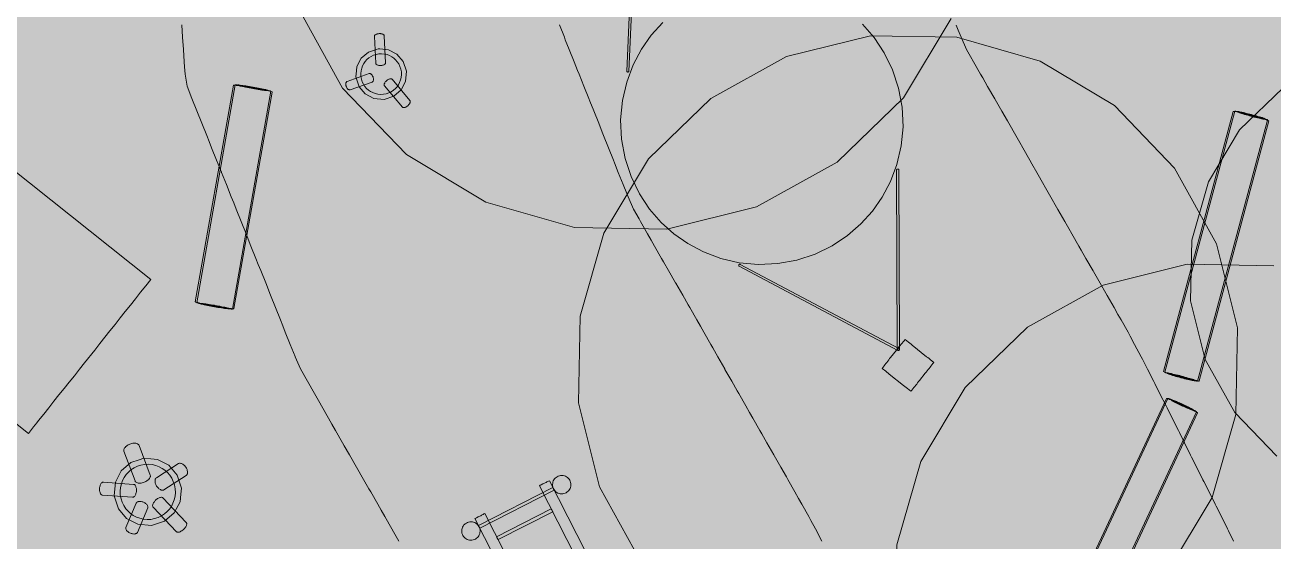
# Model space of a CAD drawing. Header units: millimetres. Extents: x -146962 to 322503, y -183624 to 284367.
# Drawn here: x 101095 to 111258, y 36400 to 40599 of the extents above; entities that cross this region are included whole.
import ezdxf

# ---------------------------------------------------------------- set-up
doc = ezdxf.new("R2010")
doc.units = ezdxf.units.MM
doc.layers.add('06_部屋の色', color=8, linetype='Continuous', lineweight=0)
doc.layers.add('30_敷地・外構', color=8, linetype='Continuous', lineweight=9)

msp = doc.modelspace()

# ---------------------------------------------------------------- hatches: boundary and pattern name
at = {"layer": '06_部屋の色', "true_color": 0xdde9cf}
msp.add_hatch(color=8, dxfattribs=at).paths.add_polyline_path([(83510, 29401), (83510, 31671), (83754, 32065), (83999, 32458), (84245, 32851), (84492, 33243), (84739, 33635), (84988, 34026), (85238, 34416), (85488, 34806), (85740, 35195), (85992, 35584), (86246, 35972), (86500, 36359), (86756, 36746), (87012, 37132), (87269, 37518), (87527, 37902), (87786, 38287), (88046, 38670), (88307, 39053), (88569, 39435), (88832, 39817), (89096, 40198), (89360, 40579), (89626, 40958), (89893, 41337), (90160, 41716), (90428, 42094), (90698, 42471), (90968, 42847), (91239, 43223), (91511, 43598), (91784, 43973), (92058, 44347), (92333, 44720), (92608, 45092), (92885, 45464), (93163, 45835), (93441, 46206), (93720, 46575), (94001, 46944), (94282, 47313), (94564, 47681), (94847, 48048), (95130, 48414), (95415, 48780), (95701, 49145), (95987, 49509), (96275, 49872), (96563, 50235), (96852, 50597), (97142, 50959), (97433, 51320), (97725, 51680), (98017, 52039), (98311, 52398), (98605, 52755), (98901, 53113), (99197, 53469), (99494, 53825), (99792, 54180), (100090, 54534), (100390, 54888), (100690, 55240), (100992, 55592), (101294, 55944), (101597, 56294), (101901, 56644), (102206, 56993), (102511, 57342), (102818, 57689), (103125, 58036), (103433, 58382), (103742, 58728), (104052, 59072), (104363, 59416), (104674, 59759), (104986, 60102), (105300, 60443), (105614, 60784), (105929, 61124), (106244, 61463), (106561, 61802), (106878, 62140), (107196, 62477), (107515, 62813), (107835, 63148), (108155, 63483), (108477, 63817), (108799, 64150), (109122, 64482), (109446, 64813), (109771, 65144), (110096, 65474), (110422, 65803), (110749, 66131), (111077, 66459), (111406, 66786), (111735, 67112), (112066, 67437), (112397, 67761), (112729, 68084), (113061, 68407), (113395, 68729), (113729, 69050), (114064, 69370), (114400, 69690), (114736, 70008), (115073, 70326), (115411, 70643), (115750, 70959), (116090, 71274), (116430, 71589), (116771, 71902), (117113, 72215), (117456, 72527), (117800, 72838), (118597, 72838), (118594, 29399)])
at = {"layer": '30_敷地・外構', "true_color": 0xcfe0b8}
for points in [[(104282, 44115), (104940, 44479), (105669, 44661), (106421, 44648), (107144, 44441), (107788, 44054), (108310, 43513), (108675, 42855), (108857, 42126), (108844, 41374), (108636, 40651), (108249, 40007), (107708, 39484), (107051, 39120), (106321, 38938), (105569, 38951), (104847, 39158), (104202, 39546), (103680, 40086), (103316, 40744), (103134, 41474), (103147, 42225), (103354, 42948), (103741, 43592)], [(105809, 38906), (106172, 39510), (106679, 40000), (107295, 40342), (107979, 40512), (108684, 40500), (109362, 40306), (109966, 39943), (110455, 39435), (110797, 38819), (110968, 38135), (110955, 37430), (110761, 36753), (110398, 36149), (109891, 35659), (109274, 35317), (108591, 35147), (107886, 35159), (107208, 35353), (106604, 35716), (106115, 36223), (105773, 36840), (105602, 37524), (105615, 38229)], [(110732, 39323), (110986, 39746), (111341, 40089), (111772, 40328), (112251, 40447), (112744, 40438), (113219, 40302), (113642, 40048), (113984, 39693), (114223, 39262), (114343, 38783), (114334, 38290), (114198, 37816), (113944, 37393), (113589, 37050), (113158, 36811), (112679, 36691), (112186, 36700), (111711, 36836), (111288, 37090), (110946, 37445), (110706, 37877), (110587, 38355), (110596, 38849)], [(100120, 38585), (100161, 38637), (100203, 38689), (100244, 38741), (100286, 38794), (100452, 39002), (100493, 39054), (100535, 39107), (100576, 39159), (100618, 39211), (100742, 39367), (100784, 39420), (100805, 39446), (100867, 39524), (100919, 39482), (100971, 39441), (102119, 38528), (102078, 38476), (102036, 38424), (101995, 38371), (101953, 38319), (101912, 38267), (101870, 38215), (101829, 38163), (101787, 38111), (101746, 38058), (101704, 38006), (101663, 37954), (101580, 37850), (101538, 37798), (101497, 37745), (101455, 37693), (101414, 37641), (101372, 37589), (101331, 37537), (101289, 37484), (101248, 37432), (101206, 37380), (101192, 37363), (101165, 37328), (101123, 37276), (99975, 38189), (99923, 38230), (99871, 38272), (99933, 38350), (99954, 38376), (99995, 38428)], [(109875, 38481), (110559, 38652), (111264, 38640), (111941, 38445), (112546, 38082), (113035, 37575), (113377, 36959), (113547, 36275), (113535, 35570), (113341, 34893), (112978, 34289), (112471, 33799), (111854, 33457), (111170, 33287), (110466, 33299), (109788, 33493), (109184, 33856), (108694, 34363), (108353, 34980), (108182, 35664), (108194, 36368), (108389, 37046), (108752, 37650), (109259, 38140)], [(108129, 37874), (108136, 37884), (108144, 37893), (108191, 37952), (108199, 37962), (108206, 37972), (108214, 37982), (108222, 37991), (108230, 38001), (108238, 38011), (108245, 38021), (108253, 38030), (108261, 38040), (108290, 38017), (108300, 38009), (108310, 38001), (108320, 37994), (108437, 37900), (108447, 37892), (108457, 37885), (108466, 37877), (108496, 37853), (108488, 37844), (108480, 37834), (108472, 37824), (108465, 37814), (108457, 37805), (108449, 37795), (108441, 37785), (108433, 37775), (108426, 37765), (108379, 37707), (108371, 37697), (108363, 37687), (108356, 37677), (108348, 37668), (108340, 37658), (108332, 37648), (108325, 37638), (108317, 37628), (108309, 37619), (108280, 37642), (108270, 37650), (108260, 37658), (108250, 37665), (108133, 37759), (108123, 37767), (108113, 37774), (108104, 37782), (108074, 37805), (108082, 37815), (108090, 37825), (108098, 37835), (108105, 37845), (108113, 37854), (108121, 37864)]]:
    msp.add_hatch(color=8, dxfattribs=at).paths.add_polyline_path(points)

# ---------------------------------------------------------------- linework, layer by layer
at = {"layer": '30_敷地・外構'}
for points in [[(106003, 40216), (106002, 40217), (106001, 40217), (106000, 40217), (105999, 40218), (105998, 40218), (105997, 40219), (105996, 40220), (105996, 40221), (105995, 40221), (105995, 40222), (105995, 40223), (106058, 41669)], [(106076, 41668), (106013, 40222), (106013, 40221), (106013, 40221), (106012, 40220), (106012, 40219), (106011, 40218), (106010, 40218), (106009, 40217), (106008, 40217), (106007, 40217), (106006, 40216), (106005, 40216), (106004, 40216), (106003, 40216)], [(108636, 40651), (108249, 40007), (107708, 39484), (107051, 39120), (106321, 38938), (105569, 38951), (104847, 39158), (104202, 39546), (103680, 40086), (103316, 40744)], [(104138, 36400), (104095, 36475), (104081, 36500), (104024, 36600), (103995, 36650), (103967, 36700), (103910, 36800), (103895, 36825), (103852, 36900), (103795, 37000), (103795, 37000), (103738, 37100), (103695, 37175), (103681, 37200), (103624, 37300), (103595, 37350), (103567, 37400), (103510, 37500), (103495, 37525), (103452, 37600), (103395, 37700), (103395, 37700), (103338, 37800), (103295, 37900), (103295, 37901), (103255, 38000), (103215, 38100), (103195, 38151), (103175, 38200), (103135, 38300), (103095, 38400), (103095, 38401), (103055, 38500), (103015, 38600), (102995, 38651), (102975, 38700), (102935, 38800), (102895, 38900), (102895, 38901), (102855, 39000), (102815, 39100), (102795, 39151), (102775, 39200), (102735, 39300), (102695, 39400), (102695, 39401), (102655, 39500), (102615, 39600), (102595, 39651), (102575, 39700), (102535, 39800), (102495, 39900), (102495, 39901), (102455, 40000), (102415, 40100), (102399, 40200), (102395, 40258), (102392, 40300), (102386, 40400), (102379, 40500), (102372, 40600)], [(107583, 36400), (107531, 36500), (107495, 36568), (107478, 36600), (107422, 36700), (107395, 36747), (107365, 36800), (107308, 36900), (107295, 36922), (107250, 37000), (107195, 37097), (107193, 37100), (107136, 37200), (107095, 37272), (107079, 37300), (107022, 37400), (106995, 37447), (106965, 37500), (106908, 37600), (106895, 37622), (106851, 37700), (106795, 37797), (106793, 37800), (106736, 37900), (106695, 37972), (106679, 38000), (106622, 38100), (106595, 38147), (106565, 38200), (106508, 38300), (106495, 38322), (106451, 38400), (106395, 38497), (106393, 38500), (106336, 38600), (106295, 38672), (106279, 38700), (106222, 38800), (106195, 38847), (106165, 38900), (106108, 39000), (106095, 39022), (106051, 39100), (106006, 39200), (105995, 39228), (105966, 39300), (105926, 39400), (105895, 39478), (105886, 39500), (105846, 39600), (105807, 39700), (105795, 39728), (105767, 39800), (105727, 39900), (105695, 39978), (105687, 40000), (105647, 40100), (105607, 40200), (105595, 40228), (105567, 40300), (105527, 40400), (105495, 40478), (105487, 40500), (105447, 40600)], [(107914, 40607), (108009, 40498), (108092, 40373), (108160, 40234), (108209, 40085), (108238, 39930), (108245, 39771), (108230, 39615), (108195, 39465), (108143, 39325), (108075, 39197), (107995, 39084), (107902, 38981), (107793, 38886), (107668, 38803), (107530, 38735), (107381, 38686), (107225, 38657), (107067, 38650), (106911, 38664), (106761, 38699), (106620, 38752), (106493, 38820), (106379, 38900), (106276, 38992), (106181, 39101), (106098, 39226), (106030, 39365), (105981, 39514), (105952, 39669), (105945, 39828), (105960, 39984), (105995, 40134), (106048, 40274), (106115, 40402)], [(106115, 40402), (106195, 40515), (106288, 40619)], [(110937, 36399), (110895, 36483), (110887, 36499), (110837, 36599), (110795, 36683), (110787, 36699), (110737, 36799), (110695, 36883), (110687, 36899), (110637, 36999), (110595, 37083), (110587, 37099), (110537, 37199), (110495, 37283), (110487, 37299), (110437, 37399), (110395, 37483), (110387, 37499), (110337, 37599), (110295, 37683), (110287, 37699), (110236, 37799), (110195, 37880), (110185, 37899), (110131, 37999), (110095, 38066), (110077, 38099), (110020, 38199), (109995, 38243), (109963, 38299), (109906, 38399), (109895, 38418), (109849, 38499), (109795, 38593), (109792, 38599), (109734, 38699), (109695, 38768), (109677, 38799), (109620, 38899), (109595, 38943), (109563, 38999), (109506, 39099), (109495, 39118), (109449, 39199), (109395, 39293), (109392, 39299), (109334, 39399), (109295, 39468), (109277, 39499), (109220, 39599), (109195, 39643), (109163, 39699), (109106, 39799), (109095, 39818), (109049, 39899), (108995, 39993), (108992, 39999), (108934, 40099), (108895, 40168), (108877, 40199), (108820, 40299), (108795, 40343), (108763, 40399), (108718, 40499), (108695, 40556), (108678, 40599)], [(103997, 40269), (103992, 40269), (103987, 40269), (103982, 40269), (103977, 40270), (103972, 40271), (103967, 40272), (103963, 40274), (103959, 40276), (103956, 40278), (103954, 40280), (103952, 40283), (103951, 40285), (103951, 40288), (103940, 40506), (103940, 40509), (103941, 40511), (103942, 40514), (103944, 40517), (103947, 40519), (103951, 40521), (103955, 40523), (103960, 40525), (103964, 40527), (103969, 40528), (103974, 40528), (103979, 40529), (103984, 40529), (103989, 40529), (103994, 40528), (103999, 40527), (104003, 40526), (104008, 40524), (104011, 40522), (104015, 40520), (104017, 40518), (104019, 40515), (104020, 40513), (104020, 40510), (104031, 40292), (104031, 40289), (104030, 40286), (104028, 40284), (104026, 40281), (104023, 40279), (104020, 40276), (104016, 40274), (104011, 40273), (104006, 40271), (104001, 40270), (103997, 40269)], [(105809, 38906), (106172, 39510), (106679, 40000), (107295, 40342), (107979, 40512), (108684, 40500), (109362, 40306), (109966, 39943), (110455, 39435), (110797, 38819), (110968, 38135), (110955, 37430), (110761, 36753), (110398, 36149)], [(103833, 40329), (103892, 40379), (103957, 40401), (103972, 40405), (103985, 40404), (104055, 40398), (104124, 40362), (104175, 40303), (104201, 40223), (104193, 40140), (104193, 40140), (104193, 40140), (104157, 40071), (104098, 40020), (104019, 39994), (103935, 40002), (103866, 40038), (103816, 40097), (103789, 40176), (103794, 40226), (103797, 40260), (103833, 40329)], [(103854, 40286), (103865, 40303), (103879, 40318), (103895, 40331), (103913, 40343), (103932, 40353), (103954, 40360), (103976, 40364), (103999, 40365), (104022, 40363), (104043, 40358), (104063, 40351), (104082, 40341), (104098, 40329), (104113, 40316), (104127, 40300), (104139, 40282), (104148, 40262), (104155, 40241), (104160, 40218), (104161, 40196), (104159, 40173), (104154, 40152), (104146, 40131), (104136, 40113), (104125, 40097), (104111, 40082), (104096, 40068), (104078, 40056), (104058, 40046), (104036, 40039), (104014, 40035), (103991, 40034), (103969, 40036), (103947, 40041), (103927, 40049), (103908, 40059), (103892, 40070), (103877, 40083), (103863, 40099), (103852, 40117), (103842, 40137), (103835, 40159), (103831, 40181), (103830, 40204), (103832, 40226), (103837, 40248), (103844, 40268), (103854, 40286)], [(103710, 40103), (103709, 40108), (103708, 40112), (103707, 40117), (103707, 40121), (103708, 40125), (103709, 40129), (103710, 40132), (103712, 40135), (103713, 40137), (103715, 40139), (103718, 40140), (103898, 40204), (103900, 40205), (103903, 40205), (103906, 40204), (103909, 40203), (103912, 40201), (103915, 40199), (103918, 40196), (103921, 40192), (103923, 40188), (103925, 40184), (103927, 40180), (103929, 40176), (103930, 40172), (103931, 40168), (103932, 40163), (103933, 40159), (103933, 40154), (103932, 40150), (103931, 40146), (103930, 40143), (103928, 40140), (103927, 40138), (103925, 40136), (103922, 40135), (103742, 40071), (103740, 40071), (103737, 40071), (103734, 40071), (103731, 40073), (103728, 40074), (103725, 40077), (103722, 40080), (103719, 40083), (103717, 40087), (103715, 40091), (103713, 40095), (103711, 40099), (103710, 40103)], [(104020, 40116), (104020, 40119), (104022, 40123), (104024, 40127), (104026, 40132), (104029, 40136), (104033, 40139), (104036, 40143), (104040, 40146), (104044, 40149), (104048, 40152), (104052, 40155), (104057, 40157), (104061, 40159), (104066, 40160), (104070, 40161), (104074, 40161), (104077, 40161), (104080, 40160), (104082, 40159), (104084, 40157), (104230, 39984), (104231, 39981), (104232, 39979), (104232, 39976), (104232, 39973), (104231, 39969), (104230, 39965), (104228, 39961), (104225, 39957), (104222, 39953), (104219, 39949), (104215, 39945), (104212, 39942), (104208, 39939), (104204, 39936), (104200, 39933), (104195, 39931), (104190, 39929), (104186, 39928), (104182, 39927), (104178, 39927), (104175, 39928), (104172, 39928), (104170, 39930), (104168, 39931), (104022, 40105), (104021, 40107), (104020, 40109), (104019, 40112), (104020, 40116)], [(102814, 40108), (102825, 40107), (102840, 40105), (102856, 40102), (102874, 40100), (102893, 40097), (102913, 40093), (102932, 40090), (102951, 40087), (102970, 40083), (102990, 40080), (103009, 40076), (103028, 40072), (103046, 40069), (103063, 40065), (103077, 40062), (103088, 40060), (103097, 40057), (103104, 40056), (103107, 40054), (103108, 40053), (102797, 38291), (102796, 38290), (102792, 38290), (102786, 38290), (102777, 38291), (102765, 38293), (102750, 38295), (102734, 38297), (102716, 38300), (102697, 38303), (102677, 38306), (102658, 38310), (102639, 38313), (102620, 38316), (102600, 38320), (102581, 38323), (102562, 38327), (102544, 38331), (102527, 38334), (102513, 38337), (102502, 38340), (102493, 38342), (102487, 38344), (102483, 38345), (102482, 38346), (102793, 40109), (102794, 40109), (102798, 40109), (102804, 40109), (102814, 40108)], [(102825, 40111), (102836, 40110), (102849, 40108), (102865, 40106), (102881, 40103), (102899, 40100), (102917, 40097), (102935, 40094), (102952, 40091), (102970, 40088), (102988, 40085), (103006, 40081), (103023, 40078), (103040, 40075), (103054, 40072), (103068, 40069), (103078, 40066), (103086, 40064), (103092, 40063), (103095, 40061), (103096, 40061), (102784, 38288), (102782, 38287), (102779, 38287), (102773, 38288), (102765, 38289), (102754, 38290), (102741, 38292), (102725, 38294), (102709, 38297), (102691, 38299), (102673, 38302), (102655, 38305), (102638, 38308), (102620, 38311), (102602, 38315), (102584, 38318), (102567, 38322), (102551, 38325), (102536, 38328), (102523, 38331), (102512, 38333), (102504, 38335), (102498, 38337), (102495, 38338), (102494, 38339), (102806, 40112), (102808, 40112), (102811, 40112), (102817, 40112), (102825, 40111)], [(102848, 40110), (102857, 40108), (102868, 40107), (102880, 40105), (102894, 40103), (102908, 40101), (102923, 40098), (102938, 40096), (102953, 40093), (102967, 40091), (102982, 40088), (102997, 40085), (103011, 40082), (103025, 40080), (103037, 40077), (103048, 40075), (103057, 40073), (103063, 40071), (103068, 40070), (103071, 40069), (103072, 40068), (103071, 40065), (103070, 40065), (103067, 40065), (103062, 40065), (103055, 40066), (103046, 40067), (103035, 40068), (103023, 40070), (103009, 40072), (102995, 40074), (102980, 40077), (102965, 40079), (102951, 40082), (102936, 40084), (102921, 40087), (102907, 40090), (102892, 40093), (102879, 40095), (102866, 40098), (102855, 40100), (102847, 40102), (102840, 40104), (102835, 40106), (102832, 40107), (102832, 40107), (102832, 40110), (102833, 40111), (102836, 40111), (102841, 40110), (102848, 40110)], [(102848, 40106), (102848, 40106), (102851, 40105), (102859, 40103), (102869, 40101), (102881, 40098), (102895, 40095), (102909, 40093), (102923, 40090), (102937, 40087), (102951, 40085), (102965, 40083), (102979, 40080), (102994, 40078), (103008, 40076), (103021, 40073), (103033, 40072), (103044, 40070), (103053, 40069), (103055, 40069), (103055, 40070), (103053, 40070), (103044, 40072), (103034, 40075), (103022, 40077), (103009, 40080), (102995, 40082), (102980, 40085), (102966, 40088), (102952, 40090), (102938, 40093), (102924, 40095), (102909, 40097), (102895, 40100), (102882, 40102), (102870, 40103), (102859, 40105), (102851, 40106), (102848, 40106)], [(102880, 40103), (102884, 40102), (102890, 40102), (102897, 40101), (102905, 40100), (102914, 40098), (102924, 40097), (102933, 40095), (102943, 40093), (102952, 40092), (102962, 40090), (102971, 40088), (102981, 40087), (102990, 40085), (102999, 40083), (103007, 40081), (103014, 40080), (103020, 40078), (103025, 40077), (103028, 40076), (103029, 40076), (103029, 40075), (103029, 40072), (103027, 40072), (103024, 40072), (103019, 40073), (103013, 40073), (103006, 40074), (102998, 40076), (102989, 40077), (102980, 40078), (102970, 40080), (102960, 40082), (102951, 40083), (102941, 40085), (102932, 40087), (102922, 40089), (102913, 40090), (102904, 40092), (102896, 40094), (102889, 40095), (102883, 40097), (102879, 40098), (102876, 40099), (102874, 40099), (102874, 40102), (102875, 40103), (102876, 40103), (102880, 40103)], [(102901, 40097), (102901, 40096), (102907, 40095), (102915, 40093), (102924, 40091), (102933, 40090), (102943, 40088), (102951, 40086), (102960, 40085), (102969, 40083), (102979, 40082), (102988, 40080), (102996, 40079), (103002, 40078), (103002, 40079), (102996, 40080), (102988, 40082), (102979, 40084), (102970, 40085), (102961, 40087), (102952, 40089), (102943, 40090), (102934, 40092), (102925, 40093), (102916, 40095), (102907, 40096), (102901, 40097)], [(102912, 40097), (102916, 40096), (102920, 40096), (102924, 40095), (102930, 40094), (102935, 40094), (102941, 40093), (102947, 40092), (102952, 40091), (102958, 40090), (102963, 40089), (102969, 40088), (102975, 40086), (102980, 40085), (102984, 40084), (102989, 40084), (102992, 40083), (102995, 40082), (102996, 40082), (102997, 40081), (102997, 40081), (102997, 40078), (102996, 40078), (102994, 40078), (102991, 40078), (102988, 40079), (102984, 40079), (102979, 40080), (102973, 40081), (102968, 40082), (102962, 40083), (102957, 40084), (102951, 40084), (102946, 40085), (102940, 40086), (102934, 40088), (102929, 40089), (102924, 40090), (102919, 40091), (102915, 40092), (102911, 40092), (102909, 40093), (102907, 40094), (102906, 40094), (102906, 40094), (102906, 40097), (102908, 40097), (102909, 40097), (102912, 40097)], [(110732, 39323), (110986, 39746), (111341, 40089)], [(110938, 39896), (110944, 39896), (110953, 39894), (110964, 39892), (110977, 39889), (110992, 39886), (111009, 39882), (111027, 39878), (111045, 39873), (111063, 39868), (111080, 39864), (111098, 39859), (111116, 39854), (111133, 39849), (111151, 39844), (111167, 39839), (111182, 39834), (111195, 39830), (111206, 39826), (111214, 39823), (111219, 39821), (111223, 39819), (111223, 39818), (110656, 37703), (110655, 37702), (110652, 37702), (110646, 37703), (110637, 37705), (110626, 37707), (110613, 37709), (110597, 37713), (110581, 37717), (110563, 37721), (110545, 37726), (110527, 37730), (110510, 37735), (110492, 37740), (110474, 37745), (110457, 37750), (110439, 37755), (110423, 37760), (110408, 37764), (110395, 37769), (110384, 37772), (110376, 37775), (110371, 37778), (110367, 37779), (110367, 37780), (110934, 39896), (110935, 39896), (110938, 39896)], [(110964, 39896), (110974, 39894), (110987, 39891), (111001, 39888), (111016, 39885), (111032, 39881), (111049, 39877), (111065, 39872), (111081, 39868), (111097, 39864), (111114, 39859), (111130, 39854), (111146, 39850), (111161, 39845), (111175, 39841), (111187, 39837), (111197, 39834), (111204, 39831), (111209, 39829), (111212, 39827), (111213, 39826), (110644, 37701), (110642, 37701), (110639, 37701), (110634, 37701), (110626, 37703), (110616, 37705), (110603, 37707), (110589, 37710), (110574, 37714), (110558, 37718), (110541, 37722), (110525, 37726), (110509, 37731), (110493, 37735), (110476, 37740), (110460, 37744), (110444, 37749), (110429, 37753), (110415, 37758), (110403, 37762), (110393, 37765), (110386, 37768), (110381, 37770), (110378, 37772), (110377, 37773), (110946, 39898), (110948, 39898), (110951, 39898), (110956, 39897), (110964, 39896)], [(110976, 39894), (110980, 39894), (110987, 39893), (110995, 39891), (111005, 39889), (111016, 39886), (111029, 39883), (111042, 39880), (111055, 39877), (111069, 39873), (111082, 39870), (111095, 39866), (111108, 39862), (111122, 39859), (111135, 39855), (111147, 39851), (111158, 39848), (111168, 39845), (111176, 39842), (111182, 39840), (111186, 39838), (111188, 39836), (111189, 39836), (111188, 39833), (111187, 39832), (111185, 39832), (111180, 39833), (111174, 39834), (111165, 39836), (111155, 39838), (111144, 39840), (111132, 39843), (111118, 39846), (111105, 39850), (111091, 39853), (111078, 39857), (111065, 39860), (111052, 39864), (111039, 39868), (111026, 39872), (111013, 39875), (111002, 39879), (110993, 39882), (110985, 39885), (110979, 39887), (110974, 39889), (110972, 39890), (110971, 39891), (110972, 39894), (110973, 39894), (110976, 39894)], [(110982, 39890), (110982, 39889), (110989, 39887), (110996, 39884), (111006, 39881), (111016, 39878), (111028, 39874), (111041, 39871), (111054, 39867), (111067, 39863), (111079, 39860), (111092, 39857), (111105, 39853), (111118, 39850), (111131, 39847), (111143, 39844), (111154, 39842), (111163, 39839), (111171, 39838), (111178, 39837), (111178, 39837), (111172, 39840), (111164, 39842), (111155, 39845), (111144, 39849), (111132, 39852), (111119, 39856), (111107, 39860), (111094, 39863), (111081, 39867), (111068, 39870), (111056, 39873), (111042, 39877), (111030, 39880), (111018, 39883), (111007, 39885), (110997, 39887), (110989, 39889), (110982, 39890)], [(111017, 39884), (111023, 39882), (111029, 39881), (111037, 39879), (111045, 39877), (111054, 39875), (111064, 39873), (111073, 39870), (111081, 39868), (111090, 39866), (111099, 39863), (111108, 39861), (111117, 39858), (111125, 39856), (111133, 39853), (111140, 39851), (111145, 39849), (111149, 39848), (111152, 39847), (111153, 39846), (111153, 39845), (111152, 39842), (111151, 39842), (111148, 39842), (111143, 39843), (111138, 39844), (111131, 39846), (111123, 39847), (111115, 39849), (111106, 39851), (111097, 39854), (111088, 39856), (111079, 39858), (111070, 39861), (111061, 39863), (111052, 39866), (111043, 39868), (111035, 39871), (111027, 39873), (111021, 39875), (111015, 39877), (111011, 39879), (111008, 39880), (111007, 39881), (111007, 39882), (111008, 39885), (111010, 39885), (111013, 39884), (111017, 39884)], [(111022, 39879), (111022, 39878), (111025, 39878), (111031, 39876), (111038, 39873), (111046, 39871), (111054, 39869), (111063, 39866), (111071, 39864), (111080, 39862), (111088, 39859), (111097, 39857), (111105, 39855), (111114, 39853), (111122, 39851), (111129, 39849), (111135, 39848), (111138, 39847), (111138, 39848), (111136, 39849), (111129, 39851), (111122, 39853), (111114, 39856), (111106, 39858), (111098, 39860), (111089, 39863), (111081, 39865), (111072, 39867), (111064, 39869), (111055, 39872), (111047, 39874), (111039, 39876), (111031, 39877), (111025, 39879), (111022, 39879)], [(111048, 39874), (111051, 39874), (111054, 39873), (111058, 39872), (111063, 39871), (111067, 39870), (111072, 39869), (111076, 39868), (111081, 39866), (111086, 39865), (111090, 39864), (111095, 39863), (111099, 39861), (111104, 39860), (111107, 39859), (111111, 39858), (111114, 39857), (111116, 39856), (111117, 39855), (111118, 39855), (111118, 39855), (111117, 39852), (111116, 39852), (111115, 39852), (111112, 39852), (111109, 39853), (111106, 39853), (111102, 39854), (111098, 39855), (111093, 39857), (111088, 39858), (111084, 39859), (111079, 39860), (111075, 39861), (111070, 39863), (111065, 39864), (111061, 39865), (111057, 39867), (111053, 39868), (111049, 39869), (111047, 39870), (111045, 39871), (111043, 39871), (111042, 39872), (111043, 39875), (111043, 39875), (111044, 39875), (111046, 39875), (111048, 39874)], [(100971, 39441), (102119, 38528), (102078, 38476), (102036, 38424), (101995, 38371), (101953, 38319), (101912, 38267), (101870, 38215), (101829, 38163), (101787, 38111), (101746, 38058), (101704, 38006), (101663, 37954), (101580, 37850), (101538, 37798), (101497, 37745), (101455, 37693), (101414, 37641), (101372, 37589), (101331, 37537), (101289, 37484), (101248, 37432), (101206, 37380), (101192, 37363), (101165, 37328), (101123, 37276), (99975, 38189)], [(108194, 39423), (108194, 39424), (108195, 39425), (108196, 39426), (108197, 39426), (108198, 39427), (108199, 39427), (108200, 39427), (108201, 39427), (108202, 39427), (108203, 39427), (108204, 39427), (108205, 39427), (108207, 39427), (108208, 39426), (108209, 39426), (108209, 39425), (108210, 39424), (108211, 39423), (108211, 39423), (108211, 39422), (108211, 39421), (108216, 37958), (108216, 37957), (108216, 37956), (108216, 37956), (108215, 37955), (108215, 37954), (108214, 37953), (108213, 37953), (108212, 37952), (108211, 37952), (108210, 37952), (108208, 37952), (108207, 37952), (108206, 37952), (108205, 37952), (108204, 37952), (108203, 37952), (108202, 37953), (108201, 37953), (108200, 37954), (108200, 37955), (108199, 37956), (108199, 37956), (108198, 37957), (108198, 37958), (108193, 39421), (108193, 39422), (108193, 39423), (108194, 39423)], [(111288, 37090), (110946, 37445), (110706, 37877), (110587, 38355), (110596, 38849), (110732, 39323)], [(106115, 36223), (105773, 36840), (105602, 37524), (105615, 38229), (105809, 38906)], [(106907, 38640), (106907, 38641), (106907, 38643), (106907, 38644), (106908, 38645), (106908, 38646), (106908, 38647), (106909, 38648), (106910, 38649), (106910, 38650), (106911, 38650), (106912, 38651), (106913, 38651), (106914, 38652), (106915, 38652), (106916, 38652), (106917, 38652), (106918, 38652), (106919, 38651), (108212, 37966), (108212, 37965), (108213, 37965), (108214, 37964), (108214, 37963), (108214, 37962), (108215, 37961), (108215, 37960), (108215, 37959), (108215, 37958), (108214, 37957), (108214, 37956), (108214, 37955), (108213, 37954), (108212, 37953), (108212, 37952), (108211, 37951), (108210, 37950), (108209, 37950), (108208, 37950), (108207, 37949), (108206, 37949), (108205, 37949), (108204, 37950), (108203, 37950), (106910, 38636), (106910, 38636), (106909, 38637), (106908, 38637), (106908, 38638), (106908, 38639), (106907, 38640)], [(109875, 38481), (110559, 38652), (111264, 38640)], [(111854, 33457), (111170, 33287), (110466, 33299), (109788, 33493), (109184, 33856), (108694, 34363), (108353, 34980), (108182, 35664), (108194, 36368), (108389, 37046), (108752, 37650), (109259, 38140), (109875, 38481)], [(102537, 38333), (102546, 38332), (102557, 38331), (102569, 38329), (102582, 38327), (102596, 38325), (102611, 38322), (102625, 38320), (102639, 38318), (102653, 38315), (102668, 38312), (102682, 38310), (102696, 38307), (102710, 38304), (102722, 38302), (102732, 38299), (102741, 38297), (102748, 38296), (102752, 38294), (102755, 38293), (102756, 38293), (102755, 38290), (102754, 38290), (102751, 38290), (102747, 38290), (102740, 38291), (102731, 38292), (102720, 38293), (102708, 38295), (102695, 38297), (102681, 38299), (102666, 38301), (102652, 38304), (102637, 38306), (102623, 38309), (102609, 38312), (102594, 38314), (102580, 38317), (102567, 38320), (102555, 38322), (102545, 38324), (102536, 38326), (102529, 38328), (102525, 38329), (102522, 38330), (102521, 38331), (102522, 38334), (102523, 38334), (102526, 38334), (102530, 38334), (102537, 38333)], [(102538, 38330), (102538, 38329), (102548, 38327), (102558, 38325), (102570, 38322), (102583, 38320), (102596, 38317), (102610, 38314), (102624, 38312), (102638, 38309), (102652, 38307), (102666, 38305), (102680, 38302), (102693, 38300), (102706, 38298), (102718, 38297), (102728, 38295), (102739, 38294), (102739, 38295), (102729, 38297), (102719, 38299), (102707, 38302), (102694, 38304), (102680, 38307), (102666, 38309), (102652, 38312), (102639, 38314), (102625, 38317), (102611, 38319), (102597, 38322), (102584, 38324), (102571, 38326), (102559, 38327), (102549, 38329), (102538, 38330)], [(102563, 38328), (102568, 38327), (102574, 38327), (102581, 38326), (102590, 38324), (102599, 38323), (102609, 38321), (102619, 38320), (102629, 38318), (102639, 38316), (102649, 38315), (102659, 38313), (102669, 38311), (102679, 38309), (102688, 38307), (102697, 38305), (102704, 38304), (102710, 38302), (102715, 38301), (102718, 38300), (102720, 38300), (102719, 38297), (102719, 38296), (102717, 38296), (102714, 38296), (102709, 38297), (102703, 38297), (102695, 38298), (102687, 38300), (102678, 38301), (102668, 38303), (102658, 38304), (102647, 38306), (102638, 38308), (102628, 38309), (102618, 38311), (102608, 38313), (102598, 38315), (102589, 38317), (102580, 38319), (102573, 38320), (102567, 38322), (102562, 38323), (102559, 38324), (102557, 38324), (102558, 38327), (102558, 38328), (102560, 38328), (102563, 38328)], [(102583, 38322), (102582, 38321), (102591, 38320), (102600, 38318), (102610, 38316), (102619, 38314), (102629, 38312), (102638, 38311), (102648, 38309), (102657, 38307), (102667, 38306), (102676, 38304), (102685, 38303), (102694, 38302), (102694, 38303), (102685, 38304), (102677, 38306), (102667, 38308), (102658, 38310), (102648, 38312), (102639, 38313), (102629, 38315), (102620, 38316), (102610, 38318), (102601, 38320), (102592, 38321), (102583, 38322)], [(102599, 38321), (102602, 38321), (102606, 38320), (102611, 38320), (102616, 38319), (102622, 38318), (102628, 38317), (102633, 38316), (102639, 38315), (102645, 38314), (102650, 38313), (102656, 38312), (102661, 38311), (102667, 38310), (102671, 38309), (102676, 38308), (102679, 38307), (102682, 38307), (102683, 38306), (102684, 38306), (102684, 38303), (102684, 38302), (102683, 38302), (102681, 38302), (102678, 38303), (102675, 38303), (102670, 38304), (102666, 38304), (102660, 38305), (102655, 38306), (102649, 38307), (102643, 38308), (102638, 38309), (102632, 38310), (102627, 38311), (102621, 38312), (102615, 38313), (102610, 38314), (102605, 38315), (102601, 38316), (102598, 38317), (102595, 38317), (102593, 38318), (102592, 38318), (102593, 38321), (102593, 38322), (102594, 38322), (102596, 38322), (102599, 38321)], [(108129, 37874), (108136, 37884), (108144, 37893), (108191, 37952), (108199, 37962), (108206, 37972), (108214, 37982), (108222, 37991), (108230, 38001), (108238, 38011), (108245, 38021), (108253, 38030), (108261, 38040), (108290, 38017), (108300, 38009), (108310, 38001), (108320, 37994), (108437, 37900), (108447, 37892), (108457, 37885), (108466, 37877), (108496, 37853), (108488, 37844), (108480, 37834), (108472, 37824), (108465, 37814), (108457, 37805), (108449, 37795), (108441, 37785), (108433, 37775), (108426, 37765), (108379, 37707), (108371, 37697), (108363, 37687), (108356, 37677), (108348, 37668), (108340, 37658), (108332, 37648), (108325, 37638), (108317, 37628), (108309, 37619), (108280, 37642), (108270, 37650), (108260, 37658), (108250, 37665), (108133, 37759), (108123, 37767), (108113, 37774), (108104, 37782), (108074, 37805), (108082, 37815), (108090, 37825), (108098, 37835), (108105, 37845), (108113, 37854), (108121, 37864), (108129, 37874)], [(110400, 37768), (110405, 37767), (110412, 37766), (110420, 37764), (110431, 37762), (110443, 37759), (110456, 37756), (110470, 37753), (110484, 37749), (110498, 37746), (110512, 37742), (110525, 37738), (110539, 37734), (110553, 37730), (110567, 37726), (110580, 37723), (110592, 37719), (110602, 37716), (110610, 37713), (110617, 37710), (110621, 37708), (110624, 37707), (110624, 37706), (110623, 37703), (110622, 37703), (110620, 37703), (110615, 37704), (110608, 37705), (110599, 37706), (110589, 37709), (110577, 37711), (110564, 37714), (110550, 37718), (110536, 37721), (110522, 37725), (110508, 37729), (110494, 37732), (110480, 37736), (110466, 37740), (110453, 37744), (110440, 37748), (110428, 37752), (110418, 37755), (110409, 37758), (110403, 37760), (110399, 37762), (110396, 37764), (110396, 37764), (110396, 37767), (110397, 37768), (110400, 37768)], [(110406, 37764), (110406, 37763), (110414, 37760), (110422, 37757), (110431, 37754), (110443, 37751), (110455, 37747), (110468, 37743), (110482, 37739), (110496, 37735), (110509, 37732), (110522, 37728), (110536, 37725), (110549, 37721), (110563, 37718), (110576, 37715), (110587, 37712), (110597, 37710), (110606, 37709), (110614, 37707), (110614, 37708), (110606, 37711), (110598, 37713), (110588, 37717), (110577, 37720), (110564, 37724), (110551, 37728), (110538, 37732), (110524, 37735), (110511, 37739), (110498, 37743), (110484, 37746), (110470, 37750), (110457, 37753), (110444, 37756), (110433, 37758), (110422, 37761), (110414, 37762), (110406, 37764)], [(110446, 37755), (110450, 37755), (110456, 37754), (110462, 37752), (110469, 37751), (110477, 37749), (110486, 37747), (110494, 37744), (110503, 37742), (110511, 37740), (110519, 37738), (110528, 37735), (110537, 37733), (110545, 37731), (110553, 37728), (110560, 37726), (110566, 37724), (110571, 37722), (110575, 37721), (110578, 37720), (110579, 37719), (110578, 37716), (110578, 37715), (110576, 37715), (110573, 37716), (110569, 37716), (110564, 37717), (110558, 37719), (110551, 37720), (110543, 37722), (110534, 37724), (110526, 37726), (110517, 37729), (110509, 37731), (110500, 37733), (110492, 37735), (110483, 37738), (110475, 37740), (110467, 37743), (110460, 37745), (110454, 37747), (110449, 37749), (110445, 37750), (110442, 37751), (110441, 37752), (110441, 37753), (110442, 37756), (110443, 37756), (110446, 37755)], [(110457, 37750), (110457, 37749), (110463, 37747), (110470, 37745), (110478, 37743), (110485, 37740), (110494, 37738), (110502, 37736), (110509, 37734), (110517, 37732), (110525, 37730), (110534, 37728), (110541, 37726), (110549, 37724), (110556, 37722), (110562, 37721), (110562, 37722), (110556, 37724), (110550, 37726), (110542, 37728), (110534, 37730), (110526, 37733), (110518, 37735), (110510, 37737), (110502, 37739), (110494, 37741), (110486, 37743), (110478, 37745), (110471, 37747), (110464, 37748), (110457, 37750)], [(110476, 37747), (110478, 37746), (110481, 37746), (110484, 37745), (110488, 37744), (110493, 37743), (110497, 37742), (110502, 37741), (110506, 37740), (110511, 37739), (110515, 37737), (110520, 37736), (110524, 37735), (110529, 37733), (110533, 37732), (110537, 37731), (110540, 37730), (110543, 37729), (110545, 37728), (110546, 37728), (110547, 37727), (110547, 37727), (110546, 37724), (110545, 37724), (110544, 37724), (110541, 37724), (110539, 37725), (110535, 37726), (110531, 37727), (110527, 37728), (110523, 37729), (110518, 37730), (110513, 37731), (110509, 37732), (110505, 37733), (110500, 37735), (110495, 37736), (110491, 37737), (110487, 37739), (110483, 37740), (110480, 37741), (110477, 37742), (110475, 37743), (110473, 37743), (110473, 37744), (110473, 37746), (110474, 37747), (110474, 37747), (110476, 37747)], [(109547, 35757), (110389, 37560), (110390, 37561), (110393, 37560), (110399, 37559)], [(109555, 35748), (110401, 37560), (110402, 37560), (110405, 37560), (110410, 37559)], [(110410, 37559), (110417, 37556), (110426, 37553), (110437, 37548), (110449, 37543), (110463, 37538), (110477, 37531), (110492, 37525), (110506, 37518), (110520, 37512), (110534, 37505), (110549, 37498), (110563, 37491), (110577, 37484), (110590, 37478), (110602, 37471), (110612, 37466), (110621, 37461), (110627, 37457), (110631, 37454), (110634, 37452), (110634, 37451), (109789, 35639)], [(110399, 37559), (110406, 37556), (110416, 37552), (110428, 37548), (110441, 37542), (110456, 37536), (110472, 37529), (110487, 37522), (110503, 37515), (110519, 37508), (110534, 37501), (110549, 37493), (110565, 37485), (110580, 37478), (110594, 37471), (110607, 37464), (110618, 37458), (110628, 37453), (110635, 37449), (110639, 37445), (110642, 37443), (110642, 37442), (109801, 35638)], [(110437, 37549), (110442, 37547), (110449, 37544), (110458, 37541), (110467, 37537), (110477, 37533), (110488, 37528), (110499, 37523), (110510, 37518), (110521, 37513), (110532, 37508), (110543, 37503), (110553, 37497), (110564, 37492), (110574, 37487), (110583, 37482), (110591, 37478), (110597, 37475), (110602, 37472), (110605, 37469), (110607, 37468), (110608, 37467), (110606, 37464), (110605, 37464), (110603, 37464), (110599, 37465), (110594, 37467), (110587, 37470), (110579, 37473), (110569, 37477), (110559, 37481), (110548, 37486), (110537, 37491), (110526, 37496), (110515, 37501), (110505, 37506), (110494, 37511), (110483, 37517), (110472, 37522), (110462, 37527), (110453, 37532), (110445, 37536), (110439, 37539), (110434, 37542), (110431, 37545), (110429, 37546), (110429, 37547), (110430, 37550), (110431, 37550), (110433, 37550), (110437, 37549)], [(110439, 37544), (110438, 37544), (110444, 37541), (110450, 37537), (110457, 37533), (110466, 37529), (110475, 37524), (110486, 37519), (110496, 37514), (110507, 37509), (110517, 37504), (110527, 37499), (110538, 37494), (110548, 37490), (110559, 37485), (110569, 37481), (110578, 37477), (110585, 37474), (110592, 37472), (110598, 37470), (110598, 37470), (110593, 37473), (110587, 37477), (110579, 37481), (110571, 37485), (110561, 37490), (110551, 37495), (110540, 37500), (110530, 37505), (110520, 37510), (110509, 37515), (110499, 37520), (110488, 37524), (110478, 37529), (110468, 37533), (110459, 37537), (110451, 37540), (110444, 37542), (110439, 37544)], [(110449, 37538), (110451, 37541), (110453, 37540), (110455, 37540), (110460, 37538), (110465, 37536), (110471, 37534), (110479, 37531), (110487, 37527), (110495, 37524), (110504, 37520), (110512, 37516), (110520, 37512), (110529, 37508), (110537, 37504), (110546, 37500), (110554, 37496), (110562, 37492), (110569, 37488), (110575, 37485), (110580, 37482), (110583, 37480), (110586, 37478), (110587, 37477), (110586, 37474), (110586, 37473), (110584, 37474), (110581, 37475), (110577, 37476), (110571, 37478), (110565, 37480), (110558, 37483), (110550, 37487), (110541, 37491), (110533, 37494), (110524, 37498), (110516, 37502), (110508, 37506), (110499, 37510), (110491, 37514), (110482, 37518), (110475, 37522), (110468, 37526), (110462, 37529), (110457, 37532), (110453, 37534), (110450, 37536), (110449, 37537), (110449, 37538), (110449, 37538)], [(110461, 37534), (110461, 37533), (110466, 37531), (110472, 37527), (110478, 37524), (110486, 37520), (110493, 37516), (110501, 37512), (110509, 37509), (110517, 37505), (110525, 37501), (110533, 37498), (110541, 37494), (110549, 37491), (110557, 37487), (110564, 37484), (110570, 37482), (110575, 37480), (110576, 37481), (110570, 37483), (110565, 37487), (110558, 37490), (110551, 37494), (110543, 37498), (110535, 37502), (110527, 37505), (110519, 37509), (110511, 37513), (110503, 37516), (110495, 37520), (110487, 37523), (110479, 37527), (110473, 37530), (110467, 37532), (110461, 37534)], [(110488, 37524), (110490, 37523), (110492, 37522), (110496, 37521), (110499, 37519), (110503, 37518), (110507, 37516), (110511, 37514), (110516, 37512), (110520, 37510), (110524, 37508), (110528, 37506), (110532, 37504), (110536, 37502), (110540, 37500), (110543, 37499), (110546, 37497), (110549, 37496), (110550, 37494), (110552, 37494), (110552, 37493), (110552, 37493), (110551, 37490), (110550, 37490), (110549, 37490), (110546, 37491), (110544, 37492), (110541, 37493), (110537, 37495), (110533, 37496), (110529, 37498), (110525, 37500), (110521, 37502), (110517, 37504), (110513, 37506), (110509, 37508), (110504, 37510), (110500, 37512), (110497, 37514), (110493, 37515), (110490, 37517), (110488, 37518), (110486, 37520), (110485, 37520), (110484, 37521), (110485, 37524), (110486, 37524), (110486, 37524), (110488, 37524)], [(101991, 36889), (101901, 37132), (101900, 37136), (101900, 37141), (101901, 37146), (101903, 37151), (101906, 37157), (101910, 37162), (101915, 37168), (101921, 37173), (101928, 37178), (101935, 37182), (101943, 37185), (101950, 37188), (101958, 37191), (101965, 37193), (101974, 37195), (101982, 37195), (101990, 37195), (101997, 37195), (102004, 37193), (102010, 37191), (102015, 37188), (102019, 37185), (102022, 37182), (102024, 37178), (102115, 36935), (102116, 36931), (102116, 36926), (102115, 36921), (102113, 36916), (102110, 36910), (102106, 36905), (102100, 36899), (102094, 36894), (102087, 36889), (102080, 36885), (102073, 36881), (102066, 36878), (102058, 36876), (102050, 36874), (102042, 36872), (102034, 36872), (102026, 36871), (102018, 36872), (102011, 36873), (102005, 36876), (102000, 36878), (101996, 36882), (101993, 36885), (101991, 36889)], [(101879, 36972), (101957, 37039), (102025, 37061), (102064, 37074), (102119, 37069), (102175, 37064), (102267, 37016), (102334, 36937), (102334, 36937), (102369, 36831), (102365, 36781), (102359, 36720), (102311, 36628), (102232, 36561), (102126, 36526), (102126, 36526), (102015, 36536), (101923, 36584), (101856, 36662), (101821, 36769), (101831, 36880), (101879, 36972)], [(101903, 36918), (101919, 36940), (101937, 36960), (101958, 36979), (101983, 36995), (102010, 37008), (102039, 37018), (102069, 37023), (102100, 37025), (102131, 37022), (102160, 37015), (102188, 37005), (102213, 36991), (102235, 36976), (102255, 36958), (102274, 36936), (102290, 36912), (102303, 36885), (102313, 36856), (102318, 36825), (102320, 36794), (102317, 36764), (102310, 36734), (102300, 36707), (102287, 36682), (102271, 36660), (102253, 36640), (102231, 36621), (102207, 36605), (102180, 36592), (102151, 36582), (102120, 36576), (102089, 36575), (102059, 36578), (102029, 36585), (102002, 36595), (101977, 36608), (101955, 36624), (101935, 36642), (101916, 36663), (101900, 36688), (101887, 36715), (101877, 36744), (101871, 36774), (101870, 36805), (101873, 36836), (101880, 36865), (101890, 36893), (101903, 36918)], [(102161, 36859), (102158, 36866), (102156, 36872), (102154, 36879), (102154, 36886), (102154, 36892), (102155, 36898), (102156, 36903), (102159, 36907), (102161, 36911), (102165, 36913), (102346, 37030), (102349, 37032), (102354, 37033), (102358, 37033), (102364, 37032), (102369, 37031), (102375, 37028), (102381, 37025), (102386, 37021), (102392, 37016), (102397, 37011), (102401, 37005), (102405, 37000), (102409, 36994), (102412, 36987), (102415, 36981), (102417, 36974), (102418, 36967), (102419, 36960), (102419, 36954), (102418, 36948), (102416, 36943), (102414, 36939), (102411, 36935), (102408, 36933), (102227, 36816), (102223, 36814), (102219, 36813), (102214, 36813), (102209, 36814), (102203, 36815), (102198, 36818), (102192, 36821), (102186, 36825), (102181, 36830), (102176, 36835), (102171, 36841), (102167, 36846), (102164, 36852), (102161, 36859)], [(105291, 36854), (105298, 36857), (105311, 36864), (105318, 36867), (105325, 36871), (105331, 36874), (105338, 36877), (105345, 36881), (105351, 36884), (105358, 36888), (105365, 36891), (106931, 33817)], [(105402, 36897), (105407, 36905), (105413, 36912), (105420, 36918), (105428, 36923), (105437, 36928), (105447, 36931), (105457, 36933), (105467, 36933), (105478, 36932), (105487, 36930), (105497, 36927), (105505, 36922), (105512, 36917), (105519, 36911), (105525, 36904), (105531, 36896), (105535, 36887), (105538, 36877), (105540, 36867), (105541, 36856), (105540, 36846), (105537, 36836), (105534, 36827), (105529, 36819), (105524, 36812), (105518, 36805), (105511, 36799), (105503, 36793), (105494, 36789), (105484, 36786), (105474, 36784), (105464, 36783), (105454, 36784), (105444, 36786), (105435, 36790), (105426, 36794), (105419, 36799), (105412, 36806), (105406, 36813), (105401, 36821), (105396, 36830), (105393, 36840), (105391, 36850), (105391, 36860), (105392, 36870), (105394, 36880), (105397, 36889), (105402, 36897)], [(101704, 36802), (101703, 36809), (101702, 36815), (101702, 36822), (101702, 36828), (101703, 36835), (101704, 36841), (101706, 36848), (101708, 36854), (101710, 36860), (101713, 36865), (101716, 36870), (101720, 36873), (101723, 36876), (101727, 36878), (101730, 36879), (101734, 36879), (101979, 36861), (101982, 36861), (101986, 36859), (101989, 36857), (101992, 36854), (101995, 36849), (101997, 36844), (101999, 36839), (102001, 36833), (102002, 36826), (102003, 36819), (102003, 36813), (102003, 36806), (102002, 36800), (102001, 36794), (101999, 36787), (101997, 36781), (101995, 36775), (101992, 36770), (101989, 36765), (101985, 36761), (101982, 36759), (101978, 36757), (101975, 36756), (101971, 36756), (101726, 36773), (101723, 36774), (101719, 36775), (101716, 36778), (101713, 36781), (101710, 36785), (101708, 36790), (101706, 36796), (101704, 36802)], [(104788, 36526), (104787, 36526), (104787, 36527), (104787, 36527), (105393, 36835), (105393, 36835), (105393, 36835), (105393, 36835), (105394, 36834), (105394, 36833), (105395, 36832), (105395, 36831), (105396, 36830), (105397, 36828), (105397, 36827), (105398, 36826), (105398, 36825), (105399, 36824), (105399, 36823), (105400, 36822), (105400, 36821), (105401, 36820), (105402, 36819), (105402, 36819), (105402, 36817), (105403, 36816), (105403, 36815), (105404, 36814), (105404, 36814), (105404, 36813), (105404, 36813), (105404, 36813), (105404, 36813), (104799, 36504), (104798, 36504), (104798, 36505), (104798, 36505), (104798, 36506), (104797, 36507), (104797, 36508), (104796, 36509), (104796, 36510), (104795, 36511), (104794, 36513), (104794, 36513), (104794, 36514), (104793, 36515), (104792, 36517), (104792, 36517), (104791, 36518), (104791, 36520), (104790, 36521), (104789, 36522), (104789, 36523), (104788, 36524), (104788, 36525), (104788, 36526)], [(104788, 36526), (104787, 36526), (104787, 36527), (104787, 36527), (105393, 36835), (105393, 36835), (105393, 36835), (105393, 36835), (105394, 36834), (105394, 36833), (105395, 36832), (105395, 36831), (105396, 36830), (105397, 36828), (105397, 36827), (105398, 36826), (105398, 36825), (105399, 36824), (105399, 36823), (105400, 36822), (105400, 36821), (105401, 36820), (105402, 36819), (105402, 36819), (105402, 36817), (105403, 36816), (105403, 36815), (105404, 36814), (105404, 36814), (105404, 36813), (105404, 36813), (105404, 36813), (105404, 36813), (104799, 36504), (104798, 36504), (104798, 36505), (104798, 36505), (104798, 36506), (104797, 36507), (104797, 36508), (104796, 36509), (104796, 36510), (104795, 36511), (104794, 36513), (104794, 36513), (104794, 36514), (104793, 36515), (104792, 36517), (104792, 36517), (104791, 36518), (104791, 36520), (104790, 36521), (104789, 36522), (104789, 36523), (104788, 36524), (104788, 36525), (104788, 36526)], [(104788, 36526), (104787, 36526), (104787, 36527), (104787, 36527), (105393, 36835), (105393, 36835), (105393, 36835), (105393, 36835), (105394, 36834), (105394, 36833), (105395, 36832), (105395, 36831), (105396, 36830), (105397, 36828), (105397, 36827), (105398, 36826), (105398, 36825), (105399, 36824), (105399, 36823), (105400, 36822), (105400, 36821), (105401, 36820), (105402, 36819), (105402, 36819), (105402, 36817), (105403, 36816), (105403, 36815), (105404, 36814), (105404, 36814), (105404, 36813), (105404, 36813), (105404, 36813), (105404, 36813), (104799, 36504), (104798, 36504), (104798, 36505), (104798, 36505), (104798, 36506), (104797, 36507), (104797, 36508), (104796, 36509), (104796, 36510), (104795, 36511), (104794, 36513), (104794, 36513), (104794, 36514), (104793, 36515), (104792, 36517), (104792, 36517), (104791, 36518), (104791, 36520), (104790, 36521), (104789, 36522), (104789, 36523), (104788, 36524), (104788, 36525), (104788, 36526)], [(106851, 33776), (105285, 36850), (105284, 36850), (105291, 36854)], [(101916, 36503), (101916, 36507), (101917, 36510), (102001, 36709), (102003, 36712), (102006, 36715), (102009, 36717), (102013, 36719), (102018, 36721), (102023, 36722), (102029, 36722), (102035, 36722), (102041, 36721), (102048, 36719), (102054, 36718), (102059, 36715), (102065, 36713), (102070, 36710), (102076, 36706), (102081, 36702), (102085, 36698), (102089, 36694), (102092, 36689), (102094, 36685), (102096, 36681), (102096, 36677), (102096, 36673), (102095, 36670), (102011, 36470), (102009, 36467), (102007, 36465), (102003, 36462), (101999, 36460), (101995, 36459), (101989, 36458), (101983, 36457), (101977, 36458), (101971, 36459), (101965, 36460), (101959, 36462), (101953, 36464), (101947, 36467), (101942, 36470), (101937, 36473), (101932, 36477), (101927, 36481), (101923, 36486), (101920, 36490), (101918, 36495), (101917, 36499), (101916, 36503)], [(102134, 36689), (102135, 36694), (102136, 36700), (102139, 36706), (102142, 36711), (102146, 36717), (102150, 36723), (102155, 36728), (102159, 36732), (102164, 36737), (102170, 36741), (102175, 36745), (102181, 36749), (102187, 36752), (102193, 36754), (102198, 36755), (102204, 36756), (102208, 36756), (102212, 36755), (102215, 36753), (102218, 36751), (102408, 36552), (102410, 36550), (102411, 36546), (102412, 36543), (102412, 36538), (102411, 36533), (102409, 36527), (102407, 36522), (102404, 36516), (102400, 36510), (102396, 36505), (102391, 36500), (102387, 36495), (102382, 36490), (102376, 36486), (102371, 36482), (102365, 36479), (102359, 36476), (102353, 36473), (102347, 36472), (102342, 36471), (102338, 36472), (102334, 36472), (102331, 36474), (102328, 36476), (102138, 36675), (102136, 36678), (102135, 36681), (102134, 36685), (102134, 36689)], [(104765, 36586), (104772, 36589), (104786, 36596), (104792, 36599), (104799, 36603), (104806, 36606), (104812, 36610), (104819, 36613), (104826, 36616), (104832, 36620), (104839, 36623), (106405, 33549)], [(104936, 36432), (104936, 36433), (104936, 36433), (104935, 36434), (104935, 36434), (105381, 36661), (105381, 36661), (105381, 36660), (105381, 36660), (105382, 36659), (105382, 36659), (105383, 36658), (105383, 36656), (105384, 36655), (105384, 36654), (105385, 36654), (105385, 36653), (105385, 36652), (105386, 36651), (105387, 36650), (105387, 36648), (105388, 36647), (105389, 36646), (105389, 36644), (105390, 36643), (105391, 36642), (105391, 36641), (105392, 36640), (105392, 36639), (105392, 36639), (105392, 36639), (105392, 36638), (104947, 36412), (104947, 36412), (104947, 36412), (104946, 36412), (104946, 36413), (104946, 36413), (104946, 36414), (104945, 36415), (104945, 36416), (104944, 36417), (104943, 36419), (104943, 36420), (104942, 36421), (104941, 36423), (104940, 36424), (104940, 36425), (104939, 36426), (104939, 36427), (104939, 36427), (104938, 36428), (104938, 36429), (104937, 36431), (104937, 36432), (104936, 36432)], [(104662, 36521), (104667, 36528), (104673, 36535), (104680, 36541), (104689, 36546), (104698, 36551), (104707, 36554), (104718, 36556), (104728, 36556), (104738, 36555), (104748, 36553), (104757, 36550), (104765, 36545), (104773, 36540), (104779, 36534), (104786, 36527), (104791, 36519), (104795, 36510), (104799, 36500), (104801, 36490), (104801, 36480), (104800, 36469), (104798, 36460), (104794, 36450), (104790, 36442), (104785, 36435), (104779, 36428), (104772, 36422), (104763, 36416), (104754, 36412), (104745, 36409), (104735, 36407), (104724, 36406), (104714, 36407), (104704, 36410), (104695, 36413), (104687, 36418), (104679, 36423), (104673, 36429), (104666, 36436), (104661, 36444), (104657, 36453), (104653, 36463), (104651, 36473), (104651, 36483), (104652, 36493), (104654, 36503), (104658, 36512), (104662, 36521)], [(106325, 33508), (104759, 36582), (104759, 36582), (104765, 36586)]]:
    msp.add_lwpolyline(points, dxfattribs=at)

doc.saveas('drawing.dxf')
